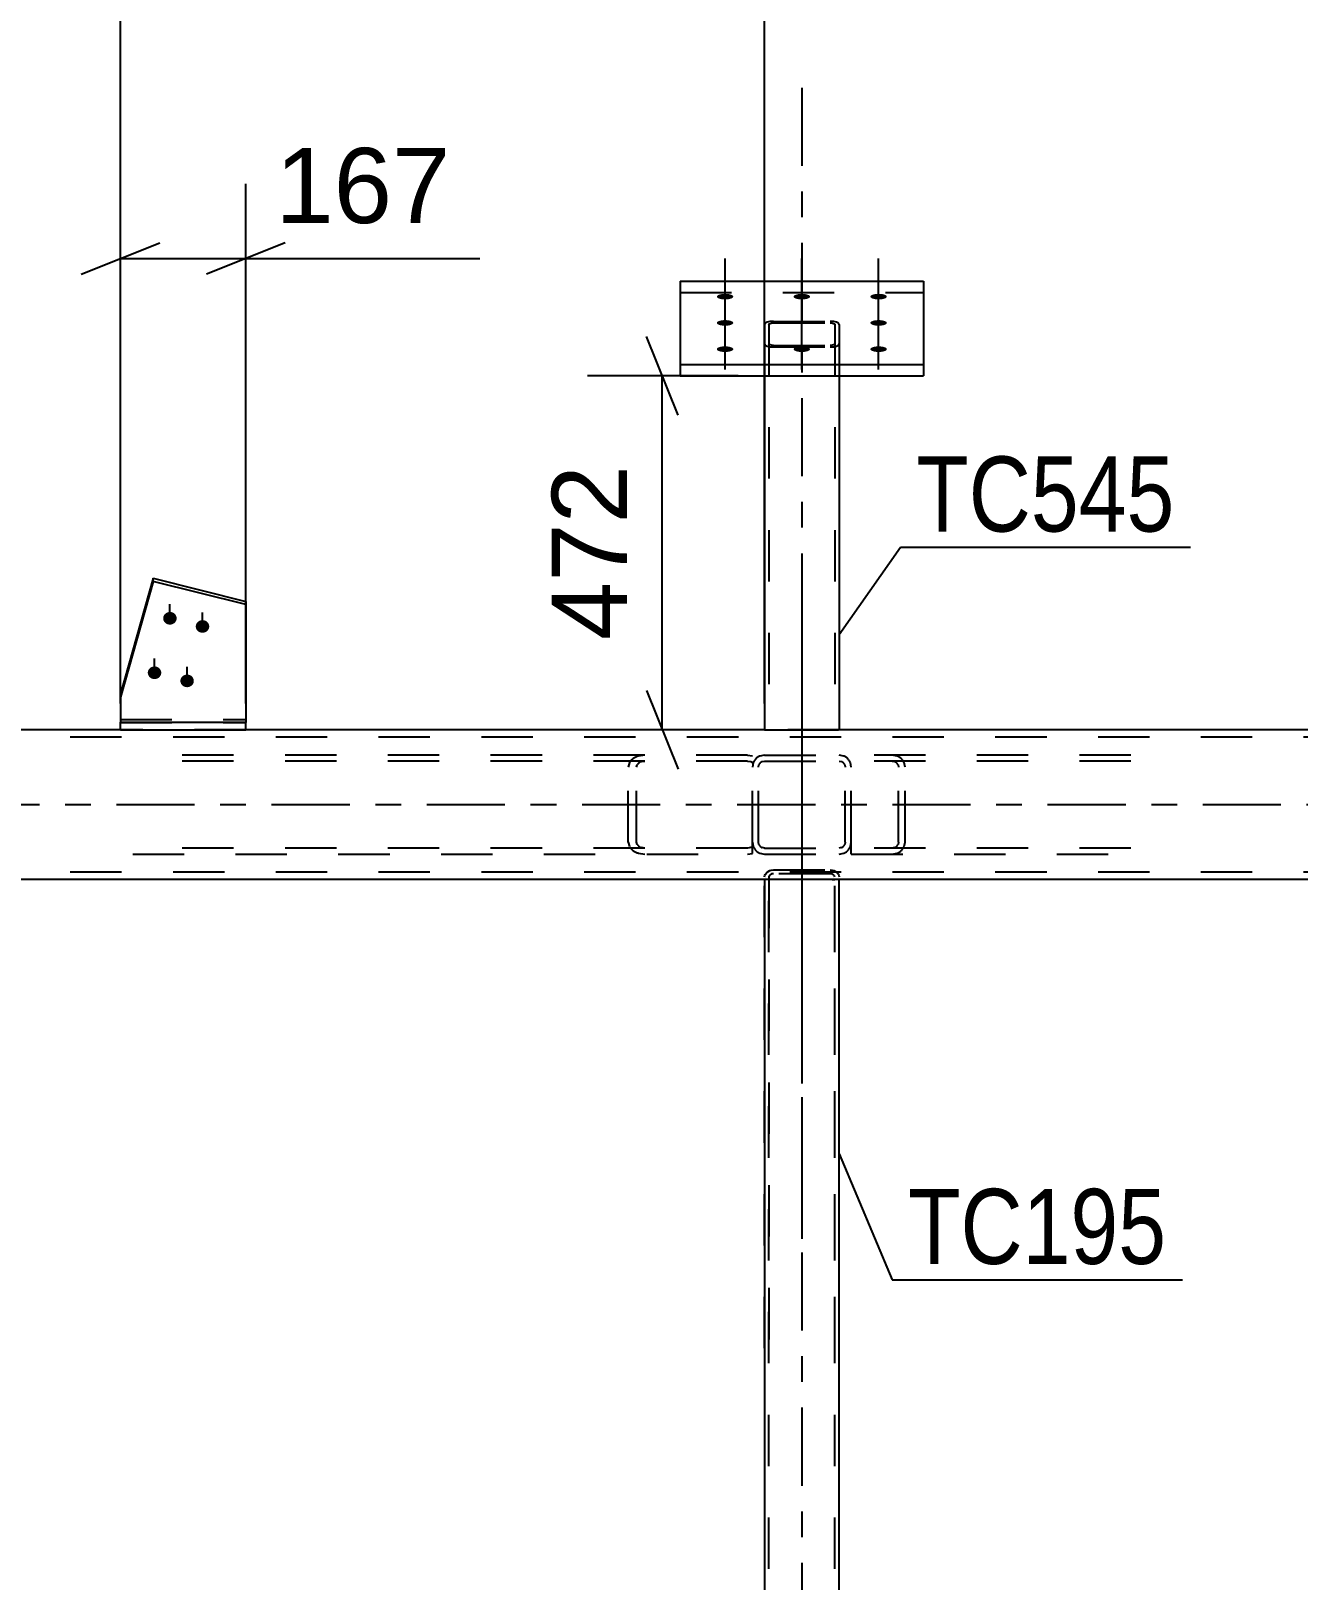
# Model space of a CAD drawing. Header units: millimetres. Extents: x -82 to 1107, y -546 to 295.
# Drawn here: x 584.6 to 632.9, y 177.1 to 236.2 of the extents above; entities that cross this region are included whole.
import ezdxf

# ---------------------------------------------------------------- set-up
doc = ezdxf.new("R2010")
doc.units = ezdxf.units.MM
doc.linetypes.add('DXK_LINE_DOT2', pattern=[3.9198, 1.9599, -1.9599])
doc.linetypes.add('DXK_LINE_DOT3', pattern=[5.9187, 2.979, -0.9799, 0.9799, -0.9799])
doc.styles.add('Arial', font='ARIAL.TTF', dxfattribs={"height": 0.2})
doc.styles.add('Arial Narrow', font='ARIALN.TTF', dxfattribs={"height": 0.2})

# ---------------------------------------------------------------- blocks, each defined once
blk = doc.blocks.new('Part-761553693-3430 - 3219')
at = {"color": 7, "linetype": 'DXK_LINE_DOT2'}
for p, q in [((666.441, 209.266), (7.814, 209.266)), ((592.779, 209.551), (588.003, 209.551)), ((615.414, 209.551), (612.557, 209.551)), ((666.441, 204.123), (7.814, 204.123)), ((615.414, 203.837), (612.557, 203.837))]:
    blk.add_line(p, q, dxfattribs=at)
at = {"color": 2, "linetype": 'Continuous'}
for p, q in [((588.003, 209.551), (468.683, 209.551)), ((612.557, 209.551), (592.779, 209.551)), ((635.46, 209.551), (615.414, 209.551)), ((612.557, 203.837), (443.986, 203.837)), ((652.557, 203.837), (615.414, 203.837))]:
    blk.add_line(p, q, dxfattribs=at)
at = {"color": 7, "linetype": 'DXK_LINE_DOT3'}
blk.add_line((7.814, 206.694), (666.441, 206.694), dxfattribs=at)
blk = doc.blocks.new('Part-761553693-8359 - 3219')
at = {"color": 7, "linetype": 'DXK_LINE_DOT3'}
blk.add_line((613.985, 234.032), (613.985, 200.154), dxfattribs=at)
at = {"color": 7, "linetype": 'DXK_LINE_DOT2'}
for p, q in [((612.657, 225.089), (612.583, 225.051)), ((612.768, 225.114), (612.657, 225.089)), ((612.9, 225.123), (612.768, 225.114)), ((612.834, 225.06), (612.9, 225.065)), ((612.9, 225.123), (615.071, 225.123)), ((612.9, 225.065), (615.071, 225.065)), ((615.202, 225.114), (615.071, 225.123)), ((615.071, 225.065), (615.137, 225.06)), ((615.313, 225.089), (615.202, 225.114)), ((615.388, 225.051), (615.313, 225.089)), ((612.583, 225.051), (612.557, 225.006)), ((612.557, 225.006), (612.557, 223.047)), ((612.728, 225.006), (612.741, 225.028)), ((612.728, 225.006), (612.728, 209.551)), ((612.741, 225.028), (612.778, 225.047)), ((612.778, 225.047), (612.834, 225.06)), ((615.137, 225.06), (615.192, 225.047)), ((615.192, 225.047), (615.229, 225.028)), ((615.229, 225.028), (615.242, 225.006)), ((615.242, 225.006), (615.242, 209.551)), ((615.414, 225.006), (615.388, 225.051)), ((615.414, 225.006), (615.414, 223.047)), ((612.557, 224.263), (612.583, 224.218)), ((612.583, 224.218), (612.657, 224.18)), ((612.657, 224.18), (612.768, 224.155)), ((612.741, 224.241), (612.728, 224.263)), ((612.778, 224.222), (612.741, 224.241)), ((612.768, 224.155), (612.9, 224.146)), ((612.834, 224.209), (612.778, 224.222)), ((612.9, 224.205), (612.834, 224.209)), ((612.9, 224.205), (615.071, 224.205)), ((612.9, 224.146), (615.071, 224.146)), ((615.137, 224.209), (615.071, 224.205)), ((615.071, 224.146), (615.202, 224.155)), ((615.192, 224.222), (615.137, 224.209)), ((615.229, 224.241), (615.192, 224.222)), ((615.202, 224.155), (615.313, 224.18)), ((615.242, 224.263), (615.229, 224.241)), ((615.313, 224.18), (615.388, 224.218)), ((615.388, 224.218), (615.414, 224.263)), ((615.229, 209.551), (615.242, 209.551))]:
    blk.add_line(p, q, dxfattribs=at)
at = {"color": 2, "linetype": 'Continuous'}
for p, q in [((612.557, 223.047), (612.557, 209.551)), ((615.414, 223.047), (615.414, 209.551)), ((612.557, 209.551), (615.388, 209.551)), ((615.414, 209.551), (615.388, 209.551))]:
    blk.add_line(p, q, dxfattribs=at)
blk = doc.blocks.new('Bolt-761553693-3520 - 3219')
at = {"linetype": 'Continuous'}
for points in [[(611.057, 225.958), (610.991, 225.961), (610.929, 225.968), (610.872, 225.979), (610.823, 225.994), (610.785, 226.012), (610.758, 226.033), (610.744, 226.055), (610.744, 226.077), (610.758, 226.099), (610.785, 226.12), (610.823, 226.138), (610.872, 226.153), (610.929, 226.164), (610.991, 226.171), (611.057, 226.173), (611.122, 226.171), (611.185, 226.164), (611.241, 226.153), (611.29, 226.138), (611.329, 226.12), (611.356, 226.099), (611.369, 226.077), (611.369, 226.055), (611.356, 226.033), (611.329, 226.012), (611.29, 225.994), (611.241, 225.979), (611.185, 225.968), (611.122, 225.961)], [(613.985, 225.958), (613.92, 225.961), (613.857, 225.968), (613.801, 225.979), (613.752, 225.994), (613.713, 226.012), (613.686, 226.033), (613.673, 226.055), (613.673, 226.077), (613.686, 226.099), (613.713, 226.12), (613.752, 226.138), (613.801, 226.153), (613.857, 226.164), (613.92, 226.171), (613.985, 226.173), (614.051, 226.171), (614.113, 226.164), (614.17, 226.153), (614.219, 226.138), (614.257, 226.12), (614.284, 226.099), (614.298, 226.077), (614.298, 226.055), (614.284, 226.033), (614.257, 226.012), (614.219, 225.994), (614.17, 225.979), (614.113, 225.968), (614.051, 225.961)], [(616.914, 225.958), (616.849, 225.961), (616.786, 225.968), (616.729, 225.979), (616.68, 225.994), (616.642, 226.012), (616.615, 226.033), (616.601, 226.055), (616.601, 226.077), (616.615, 226.099), (616.642, 226.12), (616.68, 226.138), (616.729, 226.153), (616.786, 226.164), (616.849, 226.171), (616.914, 226.173), (616.979, 226.171), (617.042, 226.164), (617.099, 226.153), (617.147, 226.138), (617.186, 226.12), (617.213, 226.099), (617.226, 226.077), (617.226, 226.055), (617.213, 226.033), (617.186, 226.012), (617.147, 225.994), (617.099, 225.979), (617.042, 225.968), (616.979, 225.961)], [(611.057, 224.957), (610.991, 224.959), (610.929, 224.966), (610.872, 224.977), (610.823, 224.992), (610.785, 225.011), (610.758, 225.031), (610.744, 225.053), (610.744, 225.075), (610.758, 225.097), (610.785, 225.118), (610.823, 225.136), (610.872, 225.151), (610.929, 225.162), (610.991, 225.169), (611.057, 225.172), (611.122, 225.169), (611.185, 225.162), (611.241, 225.151), (611.29, 225.136), (611.329, 225.118), (611.356, 225.097), (611.369, 225.075), (611.369, 225.053), (611.356, 225.031), (611.329, 225.011), (611.29, 224.992), (611.241, 224.977), (611.185, 224.966), (611.122, 224.959)], [(616.914, 224.957), (616.849, 224.959), (616.786, 224.966), (616.729, 224.977), (616.68, 224.992), (616.642, 225.011), (616.615, 225.031), (616.601, 225.053), (616.601, 225.075), (616.615, 225.097), (616.642, 225.118), (616.68, 225.136), (616.729, 225.151), (616.786, 225.162), (616.849, 225.169), (616.914, 225.172), (616.979, 225.169), (617.042, 225.162), (617.099, 225.151), (617.147, 225.136), (617.186, 225.118), (617.213, 225.097), (617.226, 225.075), (617.226, 225.053), (617.213, 225.031), (617.186, 225.011), (617.147, 224.992), (617.099, 224.977), (617.042, 224.966), (616.979, 224.959)], [(611.057, 223.955), (610.991, 223.957), (610.929, 223.964), (610.872, 223.976), (610.823, 223.991), (610.785, 224.009), (610.758, 224.029), (610.744, 224.051), (610.744, 224.074), (610.758, 224.096), (610.785, 224.116), (610.823, 224.135), (610.872, 224.15), (610.929, 224.161), (610.991, 224.168), (611.057, 224.17), (611.122, 224.168), (611.185, 224.161), (611.241, 224.15), (611.29, 224.135), (611.329, 224.116), (611.356, 224.096), (611.369, 224.074), (611.369, 224.051), (611.356, 224.029), (611.329, 224.009), (611.29, 223.991), (611.241, 223.976), (611.185, 223.964), (611.122, 223.957)], [(613.985, 223.955), (613.92, 223.957), (613.857, 223.964), (613.801, 223.976), (613.752, 223.991), (613.713, 224.009), (613.686, 224.029), (613.673, 224.051), (613.673, 224.074), (613.686, 224.096), (613.713, 224.116), (613.752, 224.135), (613.801, 224.15), (613.857, 224.161), (613.92, 224.168), (613.985, 224.17), (614.051, 224.168), (614.113, 224.161), (614.17, 224.15), (614.219, 224.135), (614.257, 224.116), (614.284, 224.096), (614.298, 224.074), (614.298, 224.051), (614.284, 224.029), (614.257, 224.009), (614.219, 223.991), (614.17, 223.976), (614.113, 223.964), (614.051, 223.957)], [(616.914, 223.955), (616.849, 223.957), (616.786, 223.964), (616.729, 223.976), (616.68, 223.991), (616.642, 224.009), (616.615, 224.029), (616.601, 224.051), (616.601, 224.074), (616.615, 224.096), (616.642, 224.116), (616.68, 224.135), (616.729, 224.15), (616.786, 224.161), (616.849, 224.168), (616.914, 224.17), (616.979, 224.168), (617.042, 224.161), (617.099, 224.15), (617.147, 224.135), (617.186, 224.116), (617.213, 224.096), (617.226, 224.074), (617.226, 224.051), (617.213, 224.029), (617.186, 224.009), (617.147, 223.991), (617.099, 223.976), (617.042, 223.964), (616.979, 223.957)]]:
    blk.add_hatch(color=1, dxfattribs=at).paths.add_polyline_path(points)
at = {"color": 1, "linetype": 'Continuous'}
for p, q in [((611.057, 225.287), (611.057, 227.516)), ((613.985, 225.287), (613.985, 227.516)), ((616.914, 225.287), (616.914, 227.516)), ((611.057, 224.286), (611.057, 226.514)), ((616.914, 224.286), (616.914, 226.514)), ((611.057, 223.284), (611.057, 225.512)), ((613.985, 223.284), (613.985, 225.512)), ((616.914, 223.284), (616.914, 225.512))]:
    blk.add_line(p, q, dxfattribs=at)
blk = doc.blocks.new('Part-761553693-8345 - 3219')
at = {"color": 7, "linetype": 'DXK_LINE_DOT3'}
blk.add_line((613.985, 213.292), (613.985, 141.514), dxfattribs=at)
at = {"color": 2, "linetype": 'Continuous'}
for p, q in [((615.071, 203.837), (612.557, 203.837)), ((612.557, 203.837), (612.557, 171.095)), ((615.414, 203.837), (615.071, 203.837)), ((615.414, 171.095), (615.414, 203.837))]:
    blk.add_line(p, q, dxfattribs=at)
at = {"color": 7, "linetype": 'DXK_LINE_DOT2'}
for p, q in [((612.728, 150.112), (612.728, 203.837)), ((615.137, 203.837), (615.192, 203.837)), ((615.192, 203.837), (615.202, 203.837)), ((615.202, 203.837), (615.229, 203.837)), ((615.229, 203.837), (615.242, 203.837)), ((615.242, 150.112), (615.242, 203.837))]:
    blk.add_line(p, q, dxfattribs=at)
blk = doc.blocks.new('Part-761553693-3566 - 3219')
at = {"color": 2, "linetype": 'Continuous'}
for p, q in [((589.25, 215.325), (588.003, 210.914)), ((589.25, 215.208), (588.003, 210.797)), ((589.25, 215.208), (589.25, 215.325)), ((589.25, 215.325), (592.779, 214.443)), ((592.779, 214.325), (589.25, 215.208)), ((592.779, 214.443), (592.779, 209.837)), ((588.003, 210.914), (588.003, 209.837))]:
    blk.add_line(p, q, dxfattribs=at)
at = {"color": 7, "linetype": 'DXK_LINE_DOT2'}
for p, q in [((588.003, 209.94), (592.779, 209.94)), ((588.003, 209.837), (588.003, 209.822)), ((588.003, 209.822), (588.003, 209.837)), ((588.003, 209.822), (592.779, 209.822)), ((592.779, 209.822), (592.779, 209.837)), ((592.779, 209.837), (592.779, 209.822))]:
    blk.add_line(p, q, dxfattribs=at)
blk = doc.blocks.new('Bolt-761553693-3567 - 3219')
at = {"linetype": 'Continuous'}
for points in [[(589.886, 214.041), (589.94, 214.036), (589.991, 214.02), (590.037, 213.995), (590.077, 213.961), (590.109, 213.92), (590.131, 213.874), (590.142, 213.824), (590.142, 213.774), (590.131, 213.725), (590.109, 213.678), (590.077, 213.637), (590.037, 213.604), (589.991, 213.578), (589.94, 213.563), (589.886, 213.558), (589.833, 213.563), (589.782, 213.578), (589.735, 213.604), (589.695, 213.637), (589.663, 213.678), (589.642, 213.725), (589.63, 213.774), (589.63, 213.824), (589.642, 213.874), (589.663, 213.92), (589.695, 213.961), (589.735, 213.995), (589.782, 214.02), (589.833, 214.036)], [(591.129, 213.731), (591.182, 213.725), (591.233, 213.71), (591.28, 213.684), (591.32, 213.651), (591.351, 213.61), (591.373, 213.564), (591.384, 213.514), (591.384, 213.464), (591.373, 213.414), (591.351, 213.368), (591.32, 213.327), (591.28, 213.293), (591.233, 213.268), (591.182, 213.253), (591.129, 213.247), (591.075, 213.253), (591.024, 213.268), (590.978, 213.293), (590.938, 213.327), (590.906, 213.368), (590.884, 213.414), (590.873, 213.464), (590.873, 213.514), (590.884, 213.564), (590.906, 213.61), (590.938, 213.651), (590.978, 213.684), (591.024, 213.71), (591.075, 213.725)], [(589.299, 211.965), (589.353, 211.96), (589.404, 211.944), (589.45, 211.919), (589.49, 211.885), (589.522, 211.844), (589.544, 211.798), (589.555, 211.749), (589.555, 211.698), (589.544, 211.649), (589.522, 211.603), (589.49, 211.562), (589.45, 211.528), (589.404, 211.503), (589.353, 211.487), (589.299, 211.482), (589.246, 211.487), (589.195, 211.503), (589.148, 211.528), (589.108, 211.562), (589.077, 211.603), (589.055, 211.649), (589.043, 211.698), (589.043, 211.749), (589.055, 211.798), (589.077, 211.844), (589.108, 211.885), (589.148, 211.919), (589.195, 211.944), (589.246, 211.96)], [(590.542, 211.655), (590.595, 211.649), (590.646, 211.634), (590.693, 211.609), (590.733, 211.575), (590.764, 211.534), (590.786, 211.488), (590.798, 211.438), (590.798, 211.388), (590.786, 211.338), (590.764, 211.292), (590.733, 211.251), (590.693, 211.218), (590.646, 211.192), (590.595, 211.177), (590.542, 211.171), (590.488, 211.177), (590.437, 211.192), (590.391, 211.218), (590.351, 211.251), (590.319, 211.292), (590.297, 211.338), (590.286, 211.388), (590.286, 211.438), (590.297, 211.488), (590.319, 211.534), (590.351, 211.575), (590.391, 211.609), (590.437, 211.634), (590.488, 211.649)]]:
    blk.add_hatch(color=1, dxfattribs=at).paths.add_polyline_path(points)
at = {"color": 1, "linetype": 'Continuous'}
for p, q in [((589.886, 213.604), (589.886, 214.337)), ((591.129, 213.294), (591.129, 214.026)), ((589.299, 211.528), (589.299, 212.261)), ((590.542, 211.218), (590.542, 211.951))]:
    blk.add_line(p, q, dxfattribs=at)
blk = doc.blocks.new('Part-761553693-8341 - 3219')
at = {"color": 7, "linetype": 'DXK_LINE_DOT2'}
for p, q in [((611.916, 208.58), (588.469, 208.58)), ((607.994, 208.58), (607.754, 208.545)), ((611.916, 208.58), (612.1, 208.553)), ((612.1, 204.835), (612.1, 208.553)), ((611.916, 208.351), (588.469, 208.351)), ((607.414, 208.298), (607.367, 208.123)), ((607.367, 205.266), (607.367, 208.123)), ((607.68, 208.123), (607.704, 208.21)), ((607.68, 205.266), (607.68, 208.123)), ((607.874, 208.334), (607.994, 208.351)), ((611.916, 208.351), (612.036, 208.334)), ((612.036, 208.334), (612.1, 208.303)), ((611.916, 205.037), (588.469, 205.037)), ((607.367, 205.266), (607.414, 205.091)), ((607.704, 205.178), (607.68, 205.266)), ((607.994, 205.037), (607.874, 205.054)), ((612.036, 205.054), (611.916, 205.037)), ((612.1, 205.085), (612.036, 205.054)), ((588.469, 204.808), (611.916, 204.808)), ((607.754, 204.843), (607.994, 204.808)), ((611.916, 204.808), (612.1, 204.835))]:
    blk.add_line(p, q, dxfattribs=at)
for centre, radius, start, end in [((607.898, 207.991), 0.573, 104.55471, 147.58953), ((607.946, 208.057), 0.286, 104.55471, 147.58953), ((607.898, 205.398), 0.573, 212.41047, 255.44529), ((607.946, 205.332), 0.286, 212.41047, 255.44529)]:
    blk.add_arc(centre, radius, start, end, dxfattribs=at)
blk = doc.blocks.new('Part-761553693-8342 - 3219')
at = {"color": 7, "linetype": 'DXK_LINE_DOT2'}
for p, q in [((612.557, 208.58), (612.382, 208.545)), ((612.557, 208.58), (615.414, 208.58)), ((615.589, 208.545), (615.414, 208.58)), ((612.135, 208.298), (612.1, 208.123)), ((612.1, 205.266), (612.1, 208.123)), ((612.329, 208.123), (612.346, 208.21)), ((612.329, 205.266), (612.329, 208.123)), ((612.47, 208.334), (612.557, 208.351)), ((612.557, 208.351), (615.414, 208.351)), ((615.414, 208.351), (615.502, 208.334)), ((615.626, 208.21), (615.643, 208.123)), ((615.643, 205.266), (615.643, 208.123)), ((615.871, 208.123), (615.837, 208.298)), ((615.871, 205.266), (615.871, 208.123)), ((612.1, 205.266), (612.135, 205.091)), ((612.346, 205.178), (612.329, 205.266)), ((612.557, 205.037), (612.47, 205.054)), ((612.557, 205.037), (615.414, 205.037)), ((615.502, 205.054), (615.414, 205.037)), ((615.643, 205.266), (615.626, 205.178)), ((615.837, 205.091), (615.871, 205.266)), ((612.382, 204.843), (612.557, 204.808)), ((612.557, 204.808), (615.414, 204.808)), ((615.414, 204.808), (615.589, 204.843))]:
    blk.add_line(p, q, dxfattribs=at)
at = {"color": 7, "linetype": 'DXK_LINE_DOT3'}
blk.add_line((613.986, 206.694), (613.986, 206.694), dxfattribs=at)
at = {"color": 7, "linetype": 'DXK_LINE_DOT2'}
for centre, radius, start, end in [((612.557, 208.123), 0.457, 112.5, 157.5), ((615.414, 208.123), 0.457, 22.5, 67.5), ((612.557, 208.123), 0.229, 112.5, 157.5), ((615.414, 208.123), 0.229, 22.5, 67.5), ((612.557, 205.266), 0.457, 202.5, 247.5), ((612.557, 205.266), 0.229, 202.5, 247.5), ((615.414, 205.266), 0.229, 292.5, 337.5), ((615.414, 205.266), 0.457, 292.5, 337.5)]:
    blk.add_arc(centre, radius, start, end, dxfattribs=at)
blk = doc.blocks.new('Part-761553693-8350 - 3219')
at = {"color": 7, "linetype": 'DXK_LINE_DOT3'}
blk.add_line((613.985, 210.876), (613.985, 187.305), dxfattribs=at)
at = {"color": 7, "linetype": 'DXK_LINE_DOT2'}
for p, q in [((612.557, 203.942), (612.578, 204.004)), ((612.557, 185.962), (612.557, 203.942)), ((615.414, 203.837), (612.557, 203.837)), ((612.578, 204.004), (612.583, 204.026)), ((612.583, 204.026), (612.657, 204.119)), ((612.657, 204.119), (612.768, 204.181)), ((612.741, 203.981), (612.728, 203.942)), ((612.728, 203.942), (612.728, 185.962)), ((612.767, 204.004), (612.741, 203.981)), ((612.778, 204.018), (612.767, 204.004)), ((612.768, 204.181), (612.822, 204.19)), ((612.834, 204.049), (612.778, 204.018)), ((612.822, 204.19), (612.9, 204.206)), ((612.9, 204.06), (612.834, 204.049)), ((612.9, 204.206), (615.071, 204.206)), ((615.071, 204.06), (612.9, 204.06)), ((615.071, 204.206), (615.148, 204.19)), ((615.137, 204.049), (615.071, 204.06)), ((615.192, 204.018), (615.137, 204.049)), ((615.148, 204.19), (615.202, 204.181)), ((615.203, 204.004), (615.192, 204.018)), ((615.202, 204.181), (615.313, 204.119)), ((615.229, 203.981), (615.203, 204.004)), ((615.242, 203.942), (615.229, 203.981)), ((615.242, 185.962), (615.242, 203.942)), ((615.388, 204.026), (615.313, 204.119)), ((615.388, 204.026), (615.393, 204.004)), ((615.393, 204.004), (615.414, 203.942)), ((615.414, 185.962), (615.414, 203.942))]:
    blk.add_line(p, q, dxfattribs=at)
blk = doc.blocks.new('Part-761553693-8354 - 3219')
at = {"color": 7, "linetype": 'DXK_LINE_DOT2'}
for p, q in [((615.871, 204.808), (615.871, 208.58)), ((626.538, 208.58), (615.871, 208.58)), ((617.617, 208.545), (617.426, 208.58)), ((626.538, 208.351), (615.871, 208.351)), ((617.426, 208.351), (617.522, 208.334)), ((617.657, 208.21), (617.676, 208.123)), ((617.676, 205.266), (617.676, 208.123)), ((617.926, 208.123), (617.888, 208.298)), ((617.926, 205.266), (617.926, 208.123)), ((626.538, 205.037), (615.871, 205.037)), ((617.522, 205.054), (617.426, 205.037)), ((617.676, 205.266), (617.657, 205.178)), ((617.888, 205.091), (617.926, 205.266)), ((615.871, 204.808), (626.538, 204.808)), ((617.426, 204.808), (617.617, 204.843))]:
    blk.add_line(p, q, dxfattribs=at)
for centre, radius, start, end in [((617.453, 208.094), 0.48, 25.09822, 69.9415), ((617.439, 208.108), 0.24, 25.09822, 69.9415), ((617.439, 205.28), 0.24, 290.0585, 334.90178), ((617.453, 205.294), 0.48, 290.0585, 334.90178)]:
    blk.add_arc(centre, radius, start, end, dxfattribs=at)
blk = doc.blocks.new('Part-761553693-8360 - 3219')
at = {"color": 2, "linetype": 'Continuous'}
for p, q in [((609.342, 226.652), (618.628, 226.652)), ((609.342, 226.652), (609.342, 223.047)), ((618.628, 226.652), (618.628, 223.047)), ((609.342, 223.476), (618.628, 223.476)), ((609.342, 223.047), (618.628, 223.047))]:
    blk.add_line(p, q, dxfattribs=at)
at = {"color": 7, "linetype": 'DXK_LINE_DOT2'}
blk.add_line((609.342, 226.223), (618.628, 226.223), dxfattribs=at)
blk = doc.blocks.new('Part-761553693-8367 - 3219')
at = {"color": 2, "linetype": 'Continuous'}
for p, q in [((588.003, 209.551), (588.003, 209.837)), ((588.003, 209.837), (592.779, 209.837)), ((592.779, 209.551), (592.779, 209.837)), ((588.003, 209.551), (592.779, 209.551))]:
    blk.add_line(p, q, dxfattribs=at)
blk = doc.blocks.new('StraightDimension-761553693-28393 - 3219')
at = {"color": 7, "linetype": 'Continuous'}
for p, q in [((609.265, 221.547), (608.065, 224.547)), ((611.557, 223.047), (605.815, 223.047)), ((608.665, 209.551), (608.665, 223.047)), ((608.065, 211.051), (609.265, 208.051)), ((611.557, 209.551), (605.815, 209.551))]:
    blk.add_line(p, q, dxfattribs=at)
at = {"color": 0}
blk.add_wipeout([(607.914, 220.234), (603.714, 220.234), (603.715, 212.364), (607.915, 212.364)], dxfattribs=at)
at = {"color": 3, "style": 'Arial'}
blk.add_text('472', height=2.8652, rotation=90.00021, dxfattribs=at).set_placement((607.315, 212.964))
blk = doc.blocks.new('StraightDimension-761553693-28629 - 3219')
at = {"color": 7, "linetype": 'Continuous'}
for p, q in [((612.557, 210.551), (612.557, 256.44)), ((635.46, 210.551), (635.46, 256.44)), ((614.057, 246.599), (611.057, 245.399)), ((633.96, 245.399), (636.96, 246.599)), ((612.557, 245.999), (635.46, 245.999))]:
    blk.add_line(p, q, dxfattribs=at)
at = {"color": 0}
blk.add_wipeout([(627.351, 246.749), (627.351, 250.949), (620.666, 250.949), (620.666, 246.749)], dxfattribs=at)
at = {"color": 3, "style": 'Arial Narrow'}
blk.add_text('802', height=2.8633, dxfattribs=at).set_placement((621.266, 247.349))
at = {"color": 0, "linetype": 'Continuous'}
blk.add_wipeout([(634.86, 257.04), (630.66, 257.04), (630.66, 246.699), (634.86, 246.699)], dxfattribs=at)
at = {"color": 3, "linetype": 'Continuous', "style": 'Arial Narrow'}
blk.add_text('23367', height=2.8633, rotation=90.00021, dxfattribs=at).set_placement((634.26, 247.299))
blk = doc.blocks.new('StraightDimension-761553693-28630 - 3219')
at = {"color": 7, "linetype": 'Continuous'}
for p, q in [((588.003, 210.551), (588.003, 256.44)), ((612.557, 210.551), (612.557, 256.44)), ((589.503, 246.599), (586.503, 245.399)), ((611.057, 245.399), (614.057, 246.599)), ((588.003, 245.999), (612.557, 245.999))]:
    blk.add_line(p, q, dxfattribs=at)
at = {"color": 0}
blk.add_wipeout([(603.622, 246.749), (603.622, 250.949), (596.937, 250.949), (596.937, 246.749)], dxfattribs=at)
at = {"color": 3, "style": 'Arial Narrow'}
blk.add_text('859', height=2.8633, dxfattribs=at).set_placement((597.537, 247.349))
at = {"color": 0, "linetype": 'Continuous'}
blk.add_wipeout([(611.957, 257.04), (607.757, 257.04), (607.757, 246.699), (611.957, 246.699)], dxfattribs=at)
at = {"color": 3, "linetype": 'Continuous', "style": 'Arial Narrow'}
blk.add_text('22566', height=2.8633, rotation=90.00021, dxfattribs=at).set_placement((611.357, 247.299))
blk = doc.blocks.new('StraightDimension-761553693-28631 - 3219')
at = {"color": 7, "linetype": 'Continuous'}
blk.add_line((588.003, 210.551), (588.003, 256.44), dxfattribs=at)
blk = doc.blocks.new('StraightDimension-761553693-28828 - 3219')
at = {"color": 7, "linetype": 'Continuous'}
for p, q in [((588.003, 210.551), (588.003, 230.371)), ((592.779, 210.551), (592.779, 230.371)), ((586.503, 226.921), (589.503, 228.121)), ((594.279, 228.121), (591.279, 226.921)), ((588.003, 227.521), (592.779, 227.521)), ((592.779, 227.521), (601.699, 227.521)), ((592.779, 227.521), (601.699, 227.521))]:
    blk.add_line(p, q, dxfattribs=at)
at = {"color": 0}
blk.add_wipeout([(601.174, 228.271), (601.174, 232.471), (593.304, 232.471), (593.304, 228.271)], dxfattribs=at)
at = {"color": 3, "style": 'Arial'}
blk.add_text('167', height=2.8652, dxfattribs=at).set_placement((593.904, 228.871))
blk = doc.blocks.new('StraightDimension-761553693-29158 - 3219')
at = {"color": 7, "linetype": 'Continuous'}
blk.add_line((612.557, 202.837), (612.557, 119.503), dxfattribs=at)
blk = doc.blocks.new('StraightDimension-761553693-29159 - 3219')
at = {"color": 7, "linetype": 'Continuous'}
blk.add_line((612.557, 202.837), (612.557, 119.503), dxfattribs=at)
blk = doc.blocks.new('Mark-761553693-28385 - 3219')
at = {"color": 30, "linetype": 'Continuous'}
for p, q in [((615.414, 213.185), (617.749, 216.508)), ((617.749, 216.508), (628.814, 216.508))]:
    blk.add_line(p, q, dxfattribs=at)
at = {"color": 0}
blk.add_wipeout([(628.214, 217.108), (628.214, 220.108), (618.349, 220.108), (618.349, 217.108)], dxfattribs=at)
blk.add_wipeout([(628.214, 217.108), (628.214, 220.108), (618.349, 220.108), (618.349, 217.108)], dxfattribs=at)
at = {"color": 3, "style": 'Arial Narrow'}
blk.add_text('TC545', height=2.8633, dxfattribs=at).set_placement((618.349, 217.108))
blk = doc.blocks.new('Mark-761553693-28969 - 3219')
at = {"color": 30, "linetype": 'Continuous'}
for p, q in [((615.414, 193.383), (617.434, 188.578)), ((617.434, 188.578), (628.498, 188.578))]:
    blk.add_line(p, q, dxfattribs=at)
at = {"color": 0}
blk.add_wipeout([(627.898, 189.178), (627.898, 192.178), (618.034, 192.178), (618.034, 189.178)], dxfattribs=at)
blk.add_wipeout([(627.898, 189.178), (627.898, 192.178), (618.034, 192.178), (618.034, 189.178)], dxfattribs=at)
at = {"color": 3, "style": 'Arial Narrow'}
blk.add_text('TC195', height=2.8633, dxfattribs=at).set_placement((618.034, 189.178))

msp = doc.modelspace()

# ---------------------------------------------------------------- block references
for name in ['Part-761553693-8359 - 3219', 'Bolt-761553693-3520 - 3219', 'Part-761553693-8360 - 3219', 'Part-761553693-3566 - 3219', 'Bolt-761553693-3567 - 3219', 'Part-761553693-8345 - 3219', 'Part-761553693-8350 - 3219', 'Part-761553693-8367 - 3219', 'Part-761553693-3430 - 3219', 'Part-761553693-8341 - 3219', 'Part-761553693-8342 - 3219', 'Part-761553693-8354 - 3219']:
    msp.add_blockref(name, (0, 0))

# ---------------------------------------------------------------- next in the draw order: block references
for name in ['StraightDimension-761553693-28393 - 3219', 'StraightDimension-761553693-29158 - 3219']:
    msp.add_blockref(name, (0, 0))

# ---------------------------------------------------------------- next in the draw order: block references
for name in ['StraightDimension-761553693-28629 - 3219', 'StraightDimension-761553693-29159 - 3219', 'Mark-761553693-28969 - 3219']:
    msp.add_blockref(name, (0, 0))

# ---------------------------------------------------------------- next in the draw order: block references
for name in ['StraightDimension-761553693-28630 - 3219', 'Mark-761553693-28385 - 3219']:
    msp.add_blockref(name, (0, 0))

# ---------------------------------------------------------------- next in the draw order: block references
msp.add_blockref('StraightDimension-761553693-28631 - 3219', (0, 0))

# ---------------------------------------------------------------- next in the draw order: block references
msp.add_blockref('StraightDimension-761553693-28828 - 3219', (0, 0))

doc.saveas('drawing.dxf')
